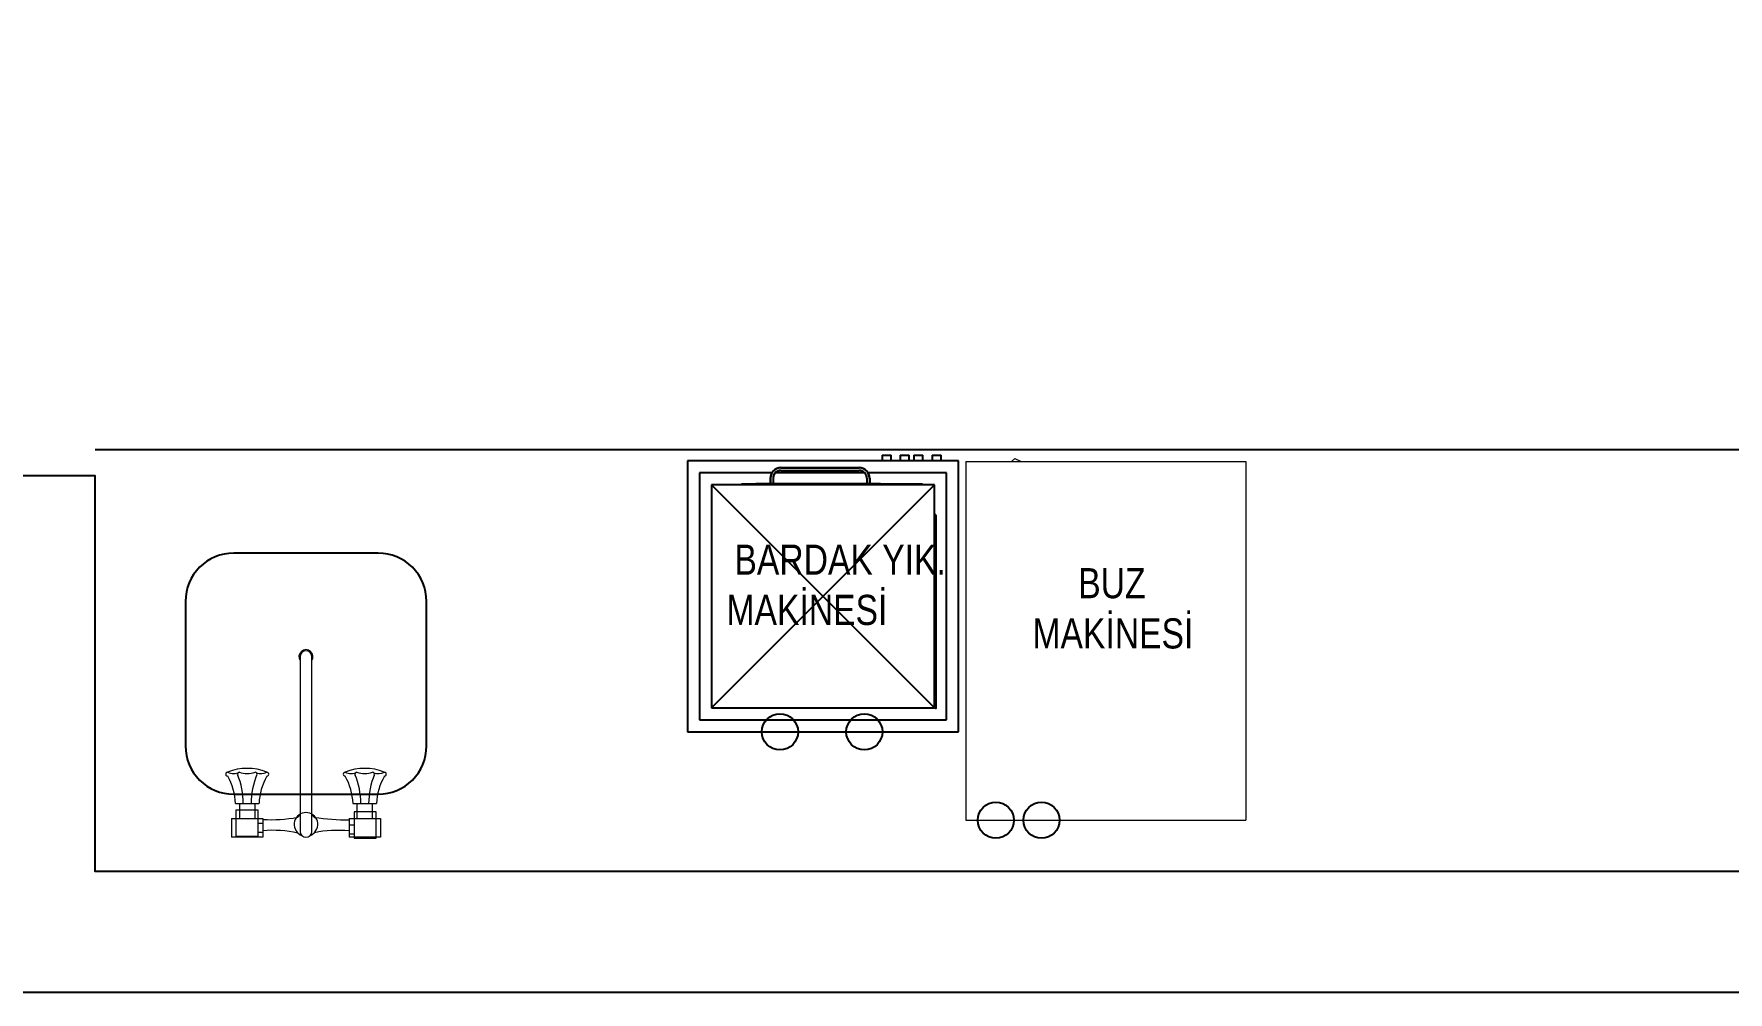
# Model space of a CAD drawing. Header units: millimetres. Extents: x 7687 to 15428, y -715 to 4028.
# Drawn here: x 9606.8 to 9888, y -714.8 to -555.8 of the extents above; entities that cross this region are included whole.
import ezdxf

# ---------------------------------------------------------------- set-up
doc = ezdxf.new("R2010")
doc.units = ezdxf.units.MM
for name, color, linetype in [('ELEKTRİK', 1, 'Continuous'), ('FAGOR MUTFAK', 171, 'Continuous'), ('SIHHİ', 5, 'Continuous'), ('TİCARİ', 7, 'Continuous')]:
    doc.layers.add(name, color=color, linetype=linetype)
doc.layers.add('gorunus01', color=252, linetype='Continuous', lineweight=9)
doc.layers.add('SS_TEXT', color=7, linetype='Continuous', lineweight=20)
doc.styles.add('-A-RFS', font='arial.ttf', dxfattribs={"width": 0.8})

# ---------------------------------------------------------------- blocks, each defined once
blk = doc.blocks.new('buz mak')
at = {"color": 7, "linetype": 'Continuous', "lineweight": 15}
for p, q in [((-46.5, 59.5), (-46.5, 0)), ((-46.5, 59.5), (0, 59.5)), ((-38.87, 59.5), (-38.32, 60)), ((-38.32, 60), (-37.31, 59.5)), ((0, 59.5), (0, 0)), ((-46.5, 0), (0, 0))]:
    blk.add_line(p, q, dxfattribs=at)
at = {"layer": 'ELEKTRİK', "color": 1}
blk.add_circle((-41.5, 0), 3, dxfattribs=at)
at = {"layer": 'SIHHİ', "color": 5}
blk.add_circle((-33.92, 0), 3, dxfattribs=at)
at = {"layer": 'SS_TEXT', "ltscale": 0.1, "insert": (-54.44, 28.43, -1.13), "char_height": 5, "attachment_point": 7, "style": '-A-RFS'}
blk.add_mtext_dynamic_manual_height_columns('\\pi26.62101;BUZ\\P\\pi19.02073;MAKİNESİ', width=63.8696, gutter_width=12.5, heights=[23.32], dxfattribs=at)
blk = doc.blocks.new('BARDAK MAK')
at = {"layer": 'ELEKTRİK', "ltscale": 0.2}
blk.add_circle((29.36, 0), 3, dxfattribs=at)
at = {"layer": 'SIHHİ', "color": 5}
blk.add_circle((15.36, 0), 3, dxfattribs=at)
at = {"layer": 'TİCARİ'}
for p, q in [((45, 45), (0, 45)), ((0, 45), (0, 0)), ((5.61, 45.01), (5.61, 45)), ((27.19, 45.02), (27.19, 45)), ((27.19, 45.02), (31.69, 45.02)), ((31.69, 45), (31.69, 45.02)), ((32.3, 45.9), (32.3, 45)), ((32.3, 45.9), (33.8, 45.9)), ((33.8, 45), (33.8, 45.9)), ((35.3, 45.9), (35.3, 45)), ((35.3, 45.9), (36.8, 45.9)), ((36.8, 45), (36.8, 45.9)), ((37.59, 45.9), (37.59, 45)), ((37.59, 45.9), (39.09, 45.9)), ((39.09, 45), (39.09, 45.9)), ((39.84, 45), (39.84, 45.01)), ((40.59, 45.9), (40.59, 45)), ((40.59, 45.9), (42.09, 45.9)), ((42.09, 45), (42.09, 45.9)), ((45, 0), (45, 45)), ((2, 43), (2, 2)), ((14, 43), (2, 43)), ((29.37, 43), (14.63, 43)), ((15.5, 43.85), (28.5, 43.85)), ((15.5, 43.85), (15.5, 43.81)), ((15.5, 43.81), (28.5, 43.81)), ((15.5, 43.39), (28.5, 43.39)), ((15.5, 43.39), (15.5, 43.35)), ((15.5, 43.35), (28.5, 43.35)), ((28.5, 43.85), (28.5, 43.81)), ((28.5, 43.39), (28.5, 43.35)), ((43, 43), (30, 43)), ((43, 2), (43, 43)), ((4, 41), (4, 4)), ((41, 41), (4, 41)), ((41, 4), (4, 41)), ((41, 41), (4, 4)), ((9, 41.15), (9, 41.1)), ((9, 41.1), (9, 41)), ((14, 41.1), (9, 41.1)), ((13.75, 42.1), (13.75, 41.1)), ((13.75, 42.1), (13.79, 42.1)), ((13.79, 42.1), (13.79, 41.1)), ((14, 41.1), (14, 41)), ((39, 41.1), (14, 41.1)), ((14.21, 42.1), (14.21, 41.1)), ((14.21, 42.1), (14.25, 42.1)), ((14.25, 42.1), (14.25, 41.1)), ((29.79, 42.1), (29.75, 42.1)), ((29.75, 42.1), (29.75, 41.15)), ((29.79, 42.1), (29.79, 41.15)), ((30.25, 42.1), (30.21, 42.1)), ((30.21, 42.1), (30.21, 41.15)), ((30.25, 42.1), (30.25, 41.15)), ((36, 41.1), (39, 41.1)), ((36, 41.1), (36, 41)), ((38.54, 41.15), (38.54, 41.1)), ((39, 41.1), (39, 41)), ((41, 4), (41, 41)), ((41.1, 36), (41, 36)), ((41.1, 36), (41.1, 30)), ((41.2, 36), (41.1, 36)), ((41.1, 30), (41, 30)), ((41.1, 30), (41.1, 17.5)), ((41.1, 17.5), (41, 17.5)), ((41.2, 17.76), (41.1, 17.76)), ((41.1, 17.5), (41.1, 16)), ((41.1, 16), (41, 16)), ((4, 4), (41, 4)), ((0, 0), (45, 0)), ((2, 2), (43, 2))]:
    blk.add_line(p, q, dxfattribs=at)
for centre, radius, start, end in [((15.5, 42.1), 1.75, 90, 180), ((15.5, 42.1), 1.71, 90, 180), ((15.5, 42.1), 1.29, 90, 180), ((15.5, 42.1), 1.25, 90, 180), ((28.5, 42.1), 1.75, 0, 90), ((28.5, 42.1), 1.71, 0, 90), ((28.5, 42.1), 1.29, 0, 90), ((28.5, 42.1), 1.25, 0, 90)]:
    blk.add_arc(centre, radius, start, end, dxfattribs=at)
for points, knots in [([(9, 41.15), (9.44, 41.15), (10.31, 41.15), (11.55, 41.15), (12.69, 41.15), (13.4, 41.15), (13.75, 41.15)], [0, 0, 0, 0, 0.286763, 0.567468, 0.784796, 1, 1, 1, 1]), ([(14.25, 41.15), (14.77, 41.15), (15.8, 41.15), (17.36, 41.15), (18.93, 41.15), (26.49, 41.15), (28.22, 41.15), (30.12, 41.15), (28.17, 41.15), (30.27, 41.15), (31.41, 41.15), (33.6, 41.15), (9.77, 41.15), (11.94, 41.15), (13.9, 41.15), (15.64, 41.15), (17.17, 41.15), (18.69, 41.15), (26.2, 41.15), (27.7, 41.15), (29.19, 41.15), (30.56, 41.15), (31.82, 41.15), (32.97, 41.15), (34.1, 41.15), (35.23, 41.15), (36.35, 41.15), (37.46, 41.15), (38.17, 41.15), (38.54, 41.15)], [0, 0, 0, 0, 0.034964, 0.06978, 0.104574, 0.139432, 0.174407, 0.220418, 0.266657, 0.31306, 0.362841, 0.412535, 0.461979, 0.511024, 0.559555, 0.593876, 0.627913, 0.661703, 0.695313, 0.728848, 0.762458, 0.796335, 0.823297, 0.850704, 0.878705, 0.90746, 0.937142, 0.967927, 1, 1, 1, 1]), ([(41.2, 36), (41.2, 35.64), (41.2, 34.92), (41.2, 33.79), (41.2, 32.66), (41.2, 31.52), (41.2, 30.25), (41.2, 28.85), (41.2, 23.32), (41.2, 21.74), (41.2, 20.12), (41.2, 18.45), (41.2, 9.78), (41.2, 8.11), (41.2, 6.53), (41.2, 11.04), (41.2, 9.64), (41.2, 8.25), (41.2, 6.86), (41.2, 5.48), (41.2, 4.2), (41.2, 3.03), (41.2, 21.95), (41.2, 20.89), (41.2, 19.83), (41.2, 18.78), (41.2, 18.1), (41.2, 17.76)], [0, 0, 0, 0, 0.036878, 0.07256, 0.107403, 0.141717, 0.175762, 0.220265, 0.264975, 0.310073, 0.358895, 0.408202, 0.457876, 0.507746, 0.557623, 0.599058, 0.640284, 0.681243, 0.721924, 0.76237, 0.802699, 0.834435, 0.86636, 0.89865, 0.931516, 0.965207, 1, 1, 1, 1])]:
    blk.add_open_spline(points, degree=3, knots=knots, dxfattribs=at)
at = {"layer": 'SS_TEXT', "ltscale": 0.1, "insert": (-12.54, 17.67, -1.13), "char_height": 5, "attachment_point": 7, "style": '-A-RFS'}
blk.add_mtext_dynamic_manual_height_columns('\\pi20.3427;BARDAK YIK.\\P\\pi19.02075;MAKİNESİ', width=63.8696, gutter_width=12.5, heights=[23.32], dxfattribs=at)

msp = doc.modelspace()

# ---------------------------------------------------------------- linework, layer by layer
at = {"color": 240, "true_color": 0xed1f24}
msp.add_line((10463.49, -624.84), (9616.96, -624.84), dxfattribs=at)
at = {"color": 242, "true_color": 0xcd2027}
for points in [[(8348.46, 337.75), (9319.96, 337.75), (9319.96, -714.84), (10483.49, -714.84), (10483.49, 524.4), (10513.23, 524.4), (10533.23, 524.4), (10533.23, 1133.78), (8193.35, 1133.78)], [(10463.49, 534.75), (10463.49, -71.82), (10418.93, -71.43), (10418.93, -125.42), (10463.49, -125.42), (10463.49, -513.83), (10415.07, -513.8), (10414.6, -567.41), (10463.49, -567.83), (10463.49, -694.84), (9616.96, -694.84), (9616.96, -629.16), (9601.96, -629.16)]]:
    msp.add_lwpolyline(points, dxfattribs=at)
at = {"layer": 'FAGOR MUTFAK'}
msp.add_lwpolyline([(9663.96, -642), (9639.96, -642, 0.414214), (9631.96, -650), (9631.96, -674, 0.414214), (9639.96, -682), (9663.96, -682, 0.414214), (9671.96, -674), (9671.96, -650, 0.414214)], format="xyb", close=True, dxfattribs=at)
at = {"layer": 'gorunus01'}
for p, q in [((9650.98, -659.18), (9650.98, -688.17)), ((9652.93, -688.17), (9652.93, -659.18)), ((9640.26, -683.56), (9644.16, -683.56)), ((9640.91, -683.56), (9640.91, -686.05)), ((9643.51, -686.05), (9643.51, -683.56)), ((9659.76, -683.56), (9663.66, -683.56)), ((9660.41, -683.56), (9660.41, -686.05)), ((9663.01, -686.05), (9663.01, -683.56)), ((9639.61, -686.05), (9644.81, -686.05)), ((9639.61, -686.05), (9639.61, -689.15)), ((9640.32, -686.43), (9640.32, -688.99)), ((9644.81, -686.05), (9644.81, -689.15)), ((9659.11, -686.05), (9664.31, -686.05)), ((9659.11, -686.05), (9659.11, -689.13)), ((9664.31, -686.05), (9664.31, -689.13))]:
    msp.add_line(p, q, dxfattribs=at)
for points in [[(9644, -688.99), (9644, -684.64), (9640.32, -684.64), (9640.32, -688.99)], [(9663.6, -689.3), (9663.6, -684.95), (9659.93, -684.95), (9659.93, -689.3)]]:
    msp.add_lwpolyline(points, close=True, dxfattribs=at)
for points in [[(9644, -686.79), (9644.81, -686.79)], [(9644, -688.28), (9644.81, -688.28)], [(9659.11, -687.11), (9659.93, -687.11)], [(9659.11, -688.6), (9659.93, -688.6)], [(9644.81, -689.15), (9639.61, -689.15)], [(9664.31, -689.13), (9659.11, -689.13)]]:
    msp.add_lwpolyline(points, dxfattribs=at)
for centre, radius, start, end in [((9651.96, -659.18), 1.17, 326.4427, 213.5573), ((9651.96, -659.18), 0.975, 0, 180), ((9638.96, -678.68), 0.325, 89.9995, 270.0005), ((9638.96, -678.68), 0.325, 90, 270), ((9642.21, -686.15), 8.44, 67.3536, 112.6464), ((9639.94, -676.12), 2.44, 246.481, 293.519), ((9638.96, -678.68), 0.325, 89.9995, 90), ((9638.96, -678.68), 0.325, 269.9995, 270), ((9630.31, -683.94), 9.96, 2.2049, 29.6858), ((9640.91, -678.68), 0.325, 89.9995, 213.5743), ((9629.13, -683.56), 12.43, 0, 22.7672), ((9642.21, -674.53), 4.04, 251.2127, 288.7873), ((9655.29, -683.56), 12.43, 157.2328, 180), ((9643.51, -678.68), 0.325, 326.4257, 90.0005), ((9644.49, -676.12), 2.44, 251.8659, 293.5743), ((9654.12, -683.94), 9.96, 150.3142, 177.7951), ((9645.46, -678.68), 0.325, 269.9995, 90.0005), ((9658.46, -678.68), 0.325, 90, 270), ((9658.46, -678.68), 0.325, 89.9995, 270.0005), ((9661.71, -686.15), 8.44, 67.3536, 112.6464), ((9658.46, -678.68), 0.325, 89.9995, 90), ((9659.44, -676.12), 2.44, 246.481, 293.519), ((9658.46, -678.68), 0.325, 269.9995, 270), ((9649.81, -683.94), 9.96, 2.2049, 29.6858), ((9660.41, -678.68), 0.325, 89.9995, 213.5743), ((9648.63, -683.56), 12.43, 0, 22.7672), ((9661.71, -674.53), 4.04, 251.2127, 288.7873), ((9674.79, -683.56), 12.43, 157.2328, 180), ((9663.01, -678.68), 0.325, 326.4257, 90.0005), ((9663.99, -676.12), 2.44, 251.8659, 293.5743), ((9673.62, -683.94), 9.96, 150.3142, 177.7951), ((9664.96, -678.68), 0.325, 269.9995, 90.0005), ((9646.07, -660.45), 25.78, 267.2001, 280.0091), ((9651.96, -687), 1.95, 300, 240), ((9651.96, -687.12), 1.89, 120.9146, 137.7833), ((9651.96, -687.12), 1.89, 42.2167, 58.8995), ((9658.6, -651.02), 35.22, 261.4404, 270.8365), ((9646.49, -706.27), 18.28, 76.9207, 95.2576), ((9651.96, -687.12), 1.89, 225.3389, 249.7888), ((9651.96, -688.17), 0.975, 180, 0), ((9651.96, -687.12), 1.89, 290.4971, 317.7833), ((9657.16, -706.65), 18.65, 84.0039, 101.7771)]:
    msp.add_arc(centre, radius, start, end, dxfattribs=at)

# ---------------------------------------------------------------- block references
at = {"color": 240, "true_color": 0xed1f24}
for name, p in [('BARDAK MAK', (9715.26, -671.66, -0.25)), ('buz mak', (9807.94, -686.32, -0.66))]:
    msp.add_blockref(name, p, dxfattribs=at)

doc.saveas('drawing.dxf')
